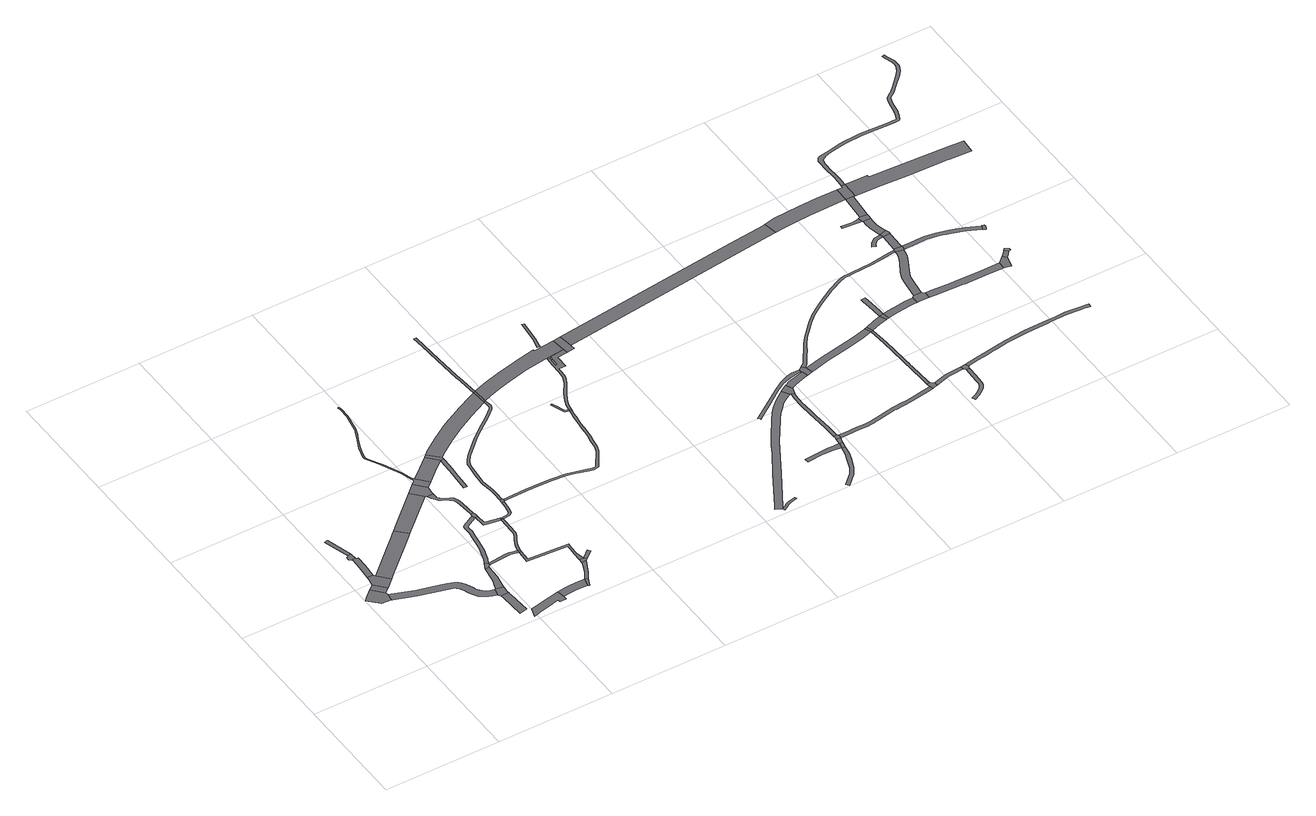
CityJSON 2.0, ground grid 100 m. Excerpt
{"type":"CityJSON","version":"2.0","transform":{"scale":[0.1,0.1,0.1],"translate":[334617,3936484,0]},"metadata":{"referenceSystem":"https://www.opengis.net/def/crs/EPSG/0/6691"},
"CityObjects":{
"road1":{"type":"Road","geometry":[{"type":"MultiSurface","lod":"1","boundaries":[[[0,1,2,3,4,5,6]]]}]},
"road2":{"type":"Road","attributes":{"function":"2","RoadStructureAttribute.sectionType":"1"},"geometry":[{"type":"MultiSurface","lod":"1","boundaries":[[[2,7,8,9,3]]]}]},
"road3":{"type":"Road","geometry":[{"type":"MultiSurface","lod":"1","boundaries":[[[10,11,12,13,14,8,7,15,16]]]}]},
"road4":{"type":"Road","attributes":{"RoadStructureAttribute.sectionType":"1"},"geometry":[{"type":"MultiSurface","lod":"1","boundaries":[[[17,18,19,12,11,20,21,22,23,24,25]]]}]},
"road5":{"type":"Road","geometry":[{"type":"MultiSurface","lod":"1","boundaries":[[[24,26,27,28,29,30,31,25]]]}]},
"road6":{"type":"Road","attributes":{"RoadStructureAttribute.sectionType":"1"},"geometry":[{"type":"MultiSurface","lod":"1","boundaries":[[[32,33,34,35,28,27]]]}]},
"road7":{"type":"Road","attributes":{"RoadStructureAttribute.sectionType":"1"},"geometry":[{"type":"MultiSurface","lod":"1","boundaries":[[[36,37,38,39,40,41,42,43,44,45,46,47,48,49,50,51,52,53,54,55,56,57,58,59,60,61,62,63,64,65,66,67,68,69,70,71,1,0]]]}]},
"road8":{"type":"Road","attributes":{"function":"2","RoadStructureAttribute.sectionType":"1"},"geometry":[{"type":"MultiSurface","lod":"1","boundaries":[[[15,72,73,74,75,76,77,78,79,16]]]}]},
"road9":{"type":"Road","attributes":{"RoadStructureAttribute.sectionType":"1"},"geometry":[{"type":"MultiSurface","lod":"1","boundaries":[[[80,81,82,83,84,85,86,87]]]}]},
"road10":{"type":"Road","geometry":[{"type":"MultiSurface","lod":"1","boundaries":[[[88,89,90,91,54,53,92,80,87]]]}]},
"road11":{"type":"Road","attributes":{"RoadStructureAttribute.sectionType":"1"},"geometry":[{"type":"MultiSurface","lod":"1","boundaries":[[[93,94,95,96,97,98,99,100,91,90]]]}]},
"road12":{"type":"Road","attributes":{"function":"2","RoadStructureAttribute.sectionType":"1"},"geometry":[{"type":"MultiSurface","lod":"1","boundaries":[[[101,102,103,104,105,106,107,108,109,110,111,112,113,114,115,116]]]}]},
"road13":{"type":"Road","geometry":[{"type":"MultiSurface","lod":"1","boundaries":[[[117,118,119,97,96,120,121,122]]]}]},
"road14":{"type":"Road","attributes":{"function":"2","RoadStructureAttribute.sectionType":"7"},"geometry":[{"type":"MultiSurface","lod":"1","boundaries":[[[123,124,125,126,76,75]]]}]},
"road15":{"type":"Road","attributes":{"RoadStructureAttribute.sectionType":"1"},"geometry":[{"type":"MultiSurface","lod":"1","boundaries":[[[121,127,128,129,130,131,132,133,134,135,122]]]}]},
"road16":{"type":"Road","attributes":{"function":"2","RoadStructureAttribute.sectionType":"1"},"geometry":[{"type":"MultiSurface","lod":"1","boundaries":[[[136,137,138,139,140,141,142,143,144,102,101]]]}]},
"road17":{"type":"Road","attributes":{"RoadStructureAttribute.sectionType":"1"},"geometry":[{"type":"MultiSurface","lod":"1","boundaries":[[[145,146,147,148,149,150,151,152,153,154,155,156,157,158,159,160,161,162,163,164,165,117,122,166,167,168,169,170,171,172,173,174,175,176,177,151,178,179,180,181,182,183]]]}]},
"road18":{"type":"Road","geometry":[{"type":"MultiSurface","lod":"1","boundaries":[[[184,132,131,185]]]}]},
"road19":{"type":"Road","geometry":[{"type":"MultiSurface","lod":"1","boundaries":[[[186,187,188,189,190,125,124,191,192]]]}]},
"road20":{"type":"Road","attributes":{"RoadStructureAttribute.sectionType":"1"},"geometry":[{"type":"MultiSurface","lod":"1","boundaries":[[[191,193,194,195,196,197,198,199,200,201,202,203,204,205,206,207,208,209,210,211,212,192]]]}]},
"road21":{"type":"Road","geometry":[{"type":"MultiSurface","lod":"1","boundaries":[[[140,139,213,214,215]]]}]},
"road22":{"type":"Road","geometry":[{"type":"MultiSurface","lod":"1","boundaries":[[[202,216,217,152,151,150,218,203]]]}]},
"road23":{"type":"Road","attributes":{"RoadStructureAttribute.sectionType":"1"},"geometry":[{"type":"MultiSurface","lod":"1","boundaries":[[[219,220,221,222,223,224,225,226,227,228,132,184,229,230,231,232,233,234,235,236,237,238,239,183]]]}]},
"road24":{"type":"Road","geometry":[{"type":"MultiSurface","lod":"1","boundaries":[[[240,241,242,243,244,245,246,188,187,247,248]]]}]},
"road25":{"type":"Road","attributes":{"RoadStructureAttribute.sectionType":"1"},"geometry":[{"type":"MultiSurface","lod":"1","boundaries":[[[131,249,250,251,252,253,254,255,256,257,258,259,185]]]}]},
"road26":{"type":"Road","attributes":{"RoadStructureAttribute.sectionType":"1"},"geometry":[{"type":"MultiSurface","lod":"1","boundaries":[[[242,260,261,262,263,264,265,266,267,268,269,270,271,272,273,274,275,276,277,278,279,280,281,282,283,284,285,286,287,288,289,290,291,292,293,243]]]}]},
"road27":{"type":"Road","attributes":{"RoadStructureAttribute.sectionType":"1"},"geometry":[{"type":"MultiSurface","lod":"1","boundaries":[[[214,294,295,296,297,298,299,215]]]}]},
"road28":{"type":"Road","geometry":[{"type":"MultiSurface","lod":"1","boundaries":[[[239,300,301,145,183]]]}]},
"road29":{"type":"Road","attributes":{"RoadStructureAttribute.sectionType":"1"},"geometry":[{"type":"MultiSurface","lod":"1","boundaries":[[[302,303,304,240,248,305,306,307,308,309,310,311,312,313,314,315,316,317,318,307]]]}]},
"road30":{"type":"Road","geometry":[{"type":"MultiSurface","lod":"1","boundaries":[[[253,297,296,319,254]]]}]},
"road31":{"type":"Road","attributes":{"RoadStructureAttribute.sectionType":"1"},"geometry":[{"type":"MultiSurface","lod":"1","boundaries":[[[320,321,322,323,324,325,326,300,239,327,328,329,330,331,332,333,334,335]]]}]},
"road32":{"type":"Road","geometry":[{"type":"MultiSurface","lod":"1","boundaries":[[[319,336,337,254]]]}]},
"road33":{"type":"Road","geometry":[{"type":"MultiSurface","lod":"1","boundaries":[[[334,338,339,340,341,342,343,335]]]}]},
"road34":{"type":"Road","geometry":[{"type":"MultiSurface","lod":"1","boundaries":[[[318,344,345,302,307]]]}]},
"road35":{"type":"Road","attributes":{"RoadStructureAttribute.sectionType":"1"},"geometry":[{"type":"MultiSurface","lod":"1","boundaries":[[[346,347,348,349,350,351,352,353,354,355,356,357,358,359,360,361,362,363,364,343,342,365,366,367,368,369,370,371,372,373,374,375,376,377,378,379,380,381,382,383,384,385]]]}]},
"road36":{"type":"Road","attributes":{"function":"2","RoadStructureAttribute.sectionType":"1"},"geometry":[{"type":"MultiSurface","lod":"1","boundaries":[[[386,387,388,389,390,391,392,345,344,393,394,395,396,397,385]]]}]},
"road37":{"type":"Road","attributes":{"RoadStructureAttribute.sectionType":"1"},"geometry":[{"type":"MultiSurface","lod":"1","boundaries":[[[339,398,399,400,401,402,403,404,405,406,407,408,409,410,411,412,413,414,415,416,417,418,419,420,421,422,423,424,425,426,427,428,429,430,431,432,433,434,435,436,437,438,340]]]}]},
"road38":{"type":"Road","geometry":[{"type":"MultiSurface","lod":"1","boundaries":[[[384,439,386,385]]]}]},
"road39":{"type":"Road","attributes":{"RoadStructureAttribute.sectionType":"1"},"geometry":[{"type":"MultiSurface","lod":"1","boundaries":[[[440,441,442,443,444,445,446,447,448,449,386,439]]]}]},
"road40":{"type":"Road","geometry":[{"type":"MultiSurface","lod":"1","boundaries":[[[450,451,452,453,454,455,456,457,458,459,460,419]]]}]},
"road41":{"type":"Road","geometry":[{"type":"MultiSurface","lod":"1","boundaries":[[[419,418,461,450]]]}]},
"road42":{"type":"Road","attributes":{"function":"2","RoadStructureAttribute.sectionType":"1"},"geometry":[{"type":"MultiSurface","lod":"1","boundaries":[[[384,462,463,464,465,466,467,468,469,470,471,472,473,474,475,476,477,478,479,439]]]}]},
"road43":{"type":"Road","geometry":[{"type":"MultiSurface","lod":"1","boundaries":[[[461,480,481,482,483,484,485,486,487,488,489,490,491,492,493,494,495,496,497,498,499,500,501,502,503,504,505,506,450]]]}]},
"road44":{"type":"Road","attributes":{"RoadStructureAttribute.sectionType":"1"},"geometry":[{"type":"MultiSurface","lod":"1","boundaries":[[[507,508,509,510,511,512,513,514,515,516]]]}]},
"road45":{"type":"Road","attributes":{"RoadStructureAttribute.sectionType":"1"},"geometry":[{"type":"MultiSurface","lod":"1","boundaries":[[[517,518,519,520,521,522,523]]]}]},
"road46":{"type":"Road","geometry":[{"type":"MultiSurface","lod":"1","boundaries":[[[490,524,525,526,471,470,491]]]}]},
"road47":{"type":"Road","attributes":{"function":"2","RoadStructureAttribute.sectionType":"1"},"geometry":[{"type":"MultiSurface","lod":"1","boundaries":[[[515,527,528,529,530,531,532,533,534,535,536,537,538,539,540,541,542,543,544,545,546,547,548,549,550,551,552,553,554]]]}]},
"road48":{"type":"Road","attributes":{"RoadStructureAttribute.sectionType":"1"},"geometry":[{"type":"MultiSurface","lod":"1","boundaries":[[[555,556,557,558,559,560,561,562,563,564,565,566]]]}]},
"road49":{"type":"Road","attributes":{"RoadStructureAttribute.sectionType":"1"},"geometry":[{"type":"MultiSurface","lod":"1","boundaries":[[[567,568,569,570,571,572,573,574,575,566]]]}]},
"road50":{"type":"Road","geometry":[{"type":"MultiSurface","lod":"1","boundaries":[[[565,576,567,566]]]}]},
"road51":{"type":"Road","attributes":{"RoadStructureAttribute.sectionType":"1"},"geometry":[{"type":"MultiSurface","lod":"1","boundaries":[[[576,577,578,579,580,567]]]}]},
"road52":{"type":"Road","geometry":[{"type":"MultiSurface","lod":"1","boundaries":[[[581,582,583,584,585,586,579,578,587,588]]]}]},
"road53":{"type":"Road","attributes":{"RoadStructureAttribute.sectionType":"1"},"geometry":[{"type":"MultiSurface","lod":"1","boundaries":[[[589,590,591,592,593,594,595,596,597,598,599,600,601,602,603,604,605,606,584,583]]]}]},
"road54":{"type":"Road","attributes":{"RoadStructureAttribute.sectionType":"1"},"geometry":[{"type":"MultiSurface","lod":"1","boundaries":[[[607,608,609,610,611,612,613,614,615,616,617,618,619,620,621,622,623,624]]]}]},
"road55":{"type":"Road","geometry":[{"type":"MultiSurface","lod":"1","boundaries":[[[625,540,539,626,599,598,627,628]]]}]},
"road56":{"type":"Road","attributes":{"function":"2","RoadStructureAttribute.sectionType":"1"},"geometry":[{"type":"MultiSurface","lod":"1","boundaries":[[[629,630,631,628,627,632,633,634,635]]]}]},
"road57":{"type":"Road","geometry":[{"type":"MultiSurface","lod":"1","boundaries":[[[636,637,638,639,640,624,623,629,635]]]}]},
"road58":{"type":"Road","attributes":{"RoadStructureAttribute.sectionType":"1"},"geometry":[{"type":"MultiSurface","lod":"1","boundaries":[[[587,641,642,643,644,645,646,647,648,649,650,651,652,653,654,655,656,657,658,659,660,661,662,588]]]}]},
"road59":{"type":"Road","attributes":{"function":"2"},"geometry":[{"type":"MultiSurface","lod":"1","boundaries":[[[663,664,665,526,525,666,667,668]]]}]},
"road60":{"type":"Road","attributes":{"RoadStructureAttribute.sectionType":"1"},"geometry":[{"type":"MultiSurface","lod":"1","boundaries":[[[636,669,670,671,672,673,674,675,676,677,678,679,680,681,682,683,684,685,686,687,688,689,690,691,692,676,693,694,695,696,697,698,699,637]]]}]},
"road61":{"type":"Road","geometry":[{"type":"MultiSurface","lod":"1","boundaries":[[[651,700,701,702,685,684,652]]]}]},
"road62":{"type":"Road","geometry":[{"type":"MultiSurface","lod":"1","boundaries":[[[692,703,704,693,676]]]}]},
"road63":{"type":"Road","attributes":{"RoadStructureAttribute.sectionType":"1"},"geometry":[{"type":"MultiSurface","lod":"1","boundaries":[[[705,706,707,702,701,708,709,710,711,712]]]}]},
"road64":{"type":"Road","attributes":{"RoadStructureAttribute.sectionType":"1"},"geometry":[{"type":"MultiSurface","lod":"1","boundaries":[[[713,714,715,716,717,718,719,720,721,722,723,724,725,726,727,728,729,730,731,732]]]}]},
"road65":{"type":"Road","attributes":{"function":"2","RoadStructureAttribute.sectionType":"1"},"geometry":[{"type":"MultiSurface","lod":"1","boundaries":[[[733,704,703,734,735,736]]]}]},
"road66":{"type":"Road","attributes":{"RoadStructureAttribute.sectionType":"1"},"geometry":[{"type":"MultiSurface","lod":"1","boundaries":[[[737,738,739,740,741,742,743,744,745,746,747,748,749,750,751,752,753,754,755,756,757,758,759,760,761,762,763,764,765,766,767,768,769,770,771,638,637,772,773,774,775,776,777,778,779,780,781,782,783,784,785,786,787,788,789,790,791,792,793,794,795,796,746,797,798,799,800,801,802,803,804]]]}]},
"road67":{"type":"Road","geometry":[{"type":"MultiSurface","lod":"1","boundaries":[[[711,732,731,805,806,807,712]]]}]},
"road68":{"type":"Road","geometry":[{"type":"MultiSurface","lod":"1","boundaries":[[[808,736,735,809]]]}]},
"road69":{"type":"Road","attributes":{"RoadStructureAttribute.sectionType":"1"},"geometry":[{"type":"MultiSurface","lod":"1","boundaries":[[[810,811,812,813,814,815,736,808]]]}]},
"road70":{"type":"Road","attributes":{"function":"2","RoadStructureAttribute.sectionType":"1"},"geometry":[{"type":"MultiSurface","lod":"1","boundaries":[[[816,817,818,819,820,821,822,823,824,825,826,827,808,809]]]}]},
"road71":{"type":"Road","geometry":[{"type":"MultiSurface","lod":"1","boundaries":[[[821,820,828,829,830,737,804]]]}]},
"road72":{"type":"Road","attributes":{"function":"2","RoadStructureAttribute.sectionType":"1"},"geometry":[{"type":"MultiSurface","lod":"1","boundaries":[[[831,832,833,834,835,663,668,836,837,838,839,840,841,842,843,840]]]}]},
"road73":{"type":"Road","attributes":{"RoadStructureAttribute.sectionType":"1"},"geometry":[{"type":"MultiSurface","lod":"1","boundaries":[[[844,845,846,847,848,849,850,851,852,853,807,806,854,855,856,857,858,859,860,861,862,863,864,865,866,867,868,869]]]}]},
"road74":{"type":"Road","attributes":{"RoadStructureAttribute.sectionType":"1"},"geometry":[{"type":"MultiSurface","lod":"1","boundaries":[[[870,871,872,873,874,875,876,877,878,879,880,881,882,883,884,885,886,887,870,888,889,890,891,892,893]]]}]},
"road75":{"type":"Road","geometry":[{"type":"MultiSurface","lod":"1","boundaries":[[[894,895,896,897,898,899,900]]]}]},
"road76":{"type":"Road","geometry":[{"type":"MultiSurface","lod":"1","boundaries":[[[901,890,889,902,747,746,745,903,904,905]]]}]},
"road77":{"type":"Road","attributes":{"function":"2","RoadStructureAttribute.sectionType":"1"},"geometry":[{"type":"MultiSurface","lod":"1","boundaries":[[[906,907,908,909,910,911,912,913,914,915,916,917,830,829]]]}]},
"road78":{"type":"Road","geometry":[{"type":"MultiSurface","lod":"1","boundaries":[[[918,919,871,870,893]]]}]},
"road79":{"type":"Road","attributes":{"RoadStructureAttribute.sectionType":"1"},"geometry":[{"type":"MultiSurface","lod":"1","boundaries":[[[920,921,922,923,871,919,924,925,926,927]]]}]},
"road80":{"type":"Road","geometry":[{"type":"MultiSurface","lod":"1","boundaries":[[[928,842,841,929,930,900,899,931,920,927]]]}]},
"road81":{"type":"Road","geometry":[{"type":"MultiSurface","lod":"1","boundaries":[[[843,932,933,934,935,936,831,840]]]}]},
"road82":{"type":"Road","attributes":{"RoadStructureAttribute.sectionType":"1"},"geometry":[{"type":"MultiSurface","lod":"1","boundaries":[[[904,937,938,939,940,941,942,943,944,945,946,947,948,949,950,951,952,953,954,955,905]]]}]},
"road83":{"type":"Road","geometry":[{"type":"MultiSurface","lod":"1","boundaries":[[[956,957,912,911,958,959,960,961]]]}]},
"road84":{"type":"Road","attributes":{"RoadStructureAttribute.sectionType":"1"},"geometry":[{"type":"MultiSurface","lod":"1","boundaries":[[[962,963,964,965,966,961,960]]]}]},
"road85":{"type":"Road","geometry":[{"type":"MultiSurface","lod":"1","boundaries":[[[967,968,964,963,969,970]]]}]},
"road86":{"type":"Road","geometry":[{"type":"MultiSurface","lod":"1","boundaries":[[[971,972,973,974,975,976,947,946,977,978]]]}]},
"road87":{"type":"Road","attributes":{"function":"2","RoadStructureAttribute.sectionType":"1"},"geometry":[{"type":"MultiSurface","lod":"1","boundaries":[[[932,979,980,981,982,983,984,985,986,987,988,989,990,991,992,993,933]]]}]},
"road88":{"type":"Road","attributes":{"RoadStructureAttribute.sectionType":"1"},"geometry":[{"type":"MultiSurface","lod":"1","boundaries":[[[994,995,996,997,998,999,1000,1001,1002,1003,1004,1005,1006,1007,1008,1009,1010,1011,1012,1013,1014,1015,1016,1017,1018,1019,1020,1021,1022,1023,1024,1025,1026,1027,1028,1029,1030,1031,1032,1033,1034,1035,1036,1037,1038,1039,1040,1041,1042,1043,1044,1045,1046,1047,1048,1049,1050,1051,1052,1053,1054,1055,1056,1057,1058,1059,1060,1061,1062,1063,1064,1065,1066,1067,1068,1069,1070,1071,1072,1073,1074,1075,1076,934,933]]]}]}
},
"vertices":[
[172,764,0],[183,829,0],[179,852,0],[96,943,0],[24,878,0],[5,861,0],[89,769,0],
[224,893,0],[141,984,0],[139,982,0],
[206,1065,0],[204,1071,0],[154,1075,0],[152,1050,0],[151,1041,0],[300,962,0],[216,1053,0],
[167,1291,0],[167,1289,0],[164,1199,0],[204,1074,0],[214,1196,0],[216,1292,0],[197,1293,0],[196,1302,0],[166,1301,0],
[193,1355,0],[191,1360,0],[163,1352,0],[153,1343,0],[147,1344,0],[143,1314,0],
[126,1580,0],[125,1583,0],[97,1575,0],[97,1573,0],
[181,761,0],[318,714,0],[361,699,0],[470,669,0],[645,620,0],[654,613,0],[664,602,0],[676,584,0],[688,564,0],[702,523,0],[710,499,0],[723,480,0],[746,449,0],[760,435,0],[778,423,0],[806,407,0],[837,396,0],[872,385,0],[888,450,0],[856,458,0],[833,466,0],[812,478,0],[801,485,0],[796,491,0],[776,517,0],[769,527,0],[764,544,0],[747,593,0],[731,619,0],[715,643,0],[698,661,0],[674,679,0],[626,693,0],[607,697,0],[515,723,0],[380,761,0],
[337,996,0],[557,1197,0],[661,1293,0],[685,1315,0],[598,1403,0],[571,1379,0],[544,1354,0],[471,1288,0],
[888,361,0],[893,335,0],[893,333,0],[905,121,0],[971,135,0],[955,338,0],[955,345,0],[954,364,0],
[954,382,0],[954,404,0],[959,438,0],[893,449,0],[880,374,0],
[965,475,0],[975,531,0],[980,560,0],[984,676,0],[948,680,0],[931,559,0],[925,533,0],[917,509,0],
[1279,105,0],[1267,173,0],[1231,167,0],[1208,162,0],[1156,151,0],[1073,133,0],[1007,119,0],[1000,116,0],[977,35,0],[1019,48,0],[1026,50,0],[1170,84,0],[1222,95,0],[1224,75,0],[1231,71,0],[1280,74,0],
[977,736,0],[962,708,0],[960,702,0],[990,695,0],[1006,697,0],[1003,722,0],
[986,1588,0],[1004,1605,0],[921,1697,0],[632,1435,0],
[1020,699,0],[1159,714,0],[1196,712,0],[1211,710,0],[1262,701,0],[1264,726,0],[1208,736,0],[1199,737,0],[1159,740,0],
[1342,114,0],[1395,118,0],[1461,117,0],[1494,113,0],[1513,184,0],[1506,186,0],[1464,188,0],[1393,189,0],[1336,185,0],
[1348,1098,0],[1247,1117,0],[1232,1120,0],[1226,1124,0],[1222,1131,0],[1217,1206,0],[1193,1204,0],[1179,1229,0],[1168,1224,0],[1077,1174,0],[1069,1164,0],[1063,1152,0],[1062,1131,0],[1064,1085,0],[1062,1065,0],[1056,1036,0],[1044,963,0],[1036,917,0],[1026,869,0],[996,773,0],[983,747,0],[1024,762,0],[1055,861,0],[1066,911,0],[1073,956,0],[1085,1031,0],[1092,1061,0],[1094,1084,0],[1092,1131,0],[1092,1144,0],[1094,1147,0],[1097,1151,0],[1184,1198,0],[1199,1108,0],[1201,1104,0],[1207,1099,0],[1240,1093,0],[1336,1077,0],[1342,1076,0],
[1283,721,0],[1282,700,0],
[1071,1621,0],[1078,1674,0],[995,1765,0],[985,1756,0],[943,1717,0],[1015,1596,0],[1071,1597,0],
[1033,1560,0],[1051,1531,0],[1066,1512,0],[1085,1499,0],[1121,1480,0],[1139,1468,0],[1154,1458,0],[1168,1431,0],[1176,1389,0],[1186,1254,0],[1211,1255,0],[1200,1393,0],[1192,1439,0],[1175,1472,0],[1162,1486,0],[1156,1489,0],[1098,1520,0],[1083,1531,0],[1073,1547,0],[1072,1577,0],
[1510,106,0],[1540,176,0],[1517,190,0],
[1185,1238,0],[1184,1233,0],[1215,1237,0],
[1341,945,0],[1340,939,0],[1339,906,0],[1339,903,0],[1337,895,0],[1323,865,0],[1307,838,0],[1290,807,0],[1278,782,0],[1268,741,0],[1287,736,0],[1297,775,0],[1308,798,0],[1324,828,0],[1341,856,0],[1356,888,0],[1358,897,0],[1359,902,0],[1360,940,0],[1361,945,0],[1362,1076,0],
[1045,1810,0],[1041,1811,0],[1039,1813,0],[1027,1810,0],[1028,1807,0],[1026,1796,0],[1024,1792,0],[1106,1698,0],[1127,1716,0],
[1256,582,0],[1604,561,0],[1602,526,0],[1599,462,0],[1597,391,0],[1635,390,0],[1619,464,0],[1619,465,0],[1622,533,0],[1625,579,0],[1277,601,0],
[1023,1852,0],[1002,1918,0],[929,2074,0],[904,2120,0],[865,2191,0],[859,2207,0],[860,2225,0],[869,2263,0],[887,2323,0],[923,2404,0],[947,2451,0],[960,2482,0],[967,2501,0],[972,2519,0],[1000,2672,0],[999,2763,0],[992,2788,0],[983,2785,0],[989,2762,0],[990,2673,0],[962,2520,0],[958,2505,0],[953,2492,0],[938,2455,0],[914,2408,0],[877,2326,0],[859,2266,0],[850,2227,0],[848,2205,0],[856,2187,0],[896,2115,0],[920,2070,0],[993,1915,0],[1013,1848,0],
[1578,238,0],[1588,259,0],[1634,354,0],[1596,355,0],[1596,337,0],[1554,250,0],
[1359,1096,0],[1356,1096,0],
[1235,1973,0],[1227,1967,0],[1138,1891,0],[1219,1796,0],[1295,1861,0],[1316,1878,0],[1316,1868,0],[1316,1866,0],[1312,1750,0],[1308,1672,0],[1301,1529,0],[1331,1528,0],[1340,1710,0],[1342,1749,0],[1346,1868,0],[1346,1873,0],[1346,1879,0],
[1652,369,0],
[1449,1223,0],[1445,1183,0],[1442,1156,0],[1435,1123,0],[1431,1114,0],[1426,1109,0],[1419,1105,0],[1426,1086,0],[1438,1093,0],[1448,1102,0],[1454,1117,0],[1462,1152,0],[1468,1206,0],[1469,1221,0],[1470,1236,0],[1450,1238,0],
[1724,428,0],[1707,449,0],
[1472,1241,0],[1478,1243,0],[1481,1263,0],[1475,1264,0],[1473,1269,0],[1453,1270,0],
[1345,1903,0],[1257,1992,0],
[1944,2228,0],[1945,2197,0],[1940,2183,0],[1932,2168,0],[1864,2109,0],[1745,2020,0],[1659,1951,0],[1593,1888,0],[1562,1857,0],[1513,1810,0],[1482,1771,0],[1462,1733,0],[1457,1697,0],[1446,1608,0],[1439,1508,0],[1440,1484,0],[1453,1389,0],[1455,1339,0],[1453,1279,0],[1473,1278,0],[1475,1339,0],[1473,1391,0],[1460,1486,0],[1459,1508,0],[1466,1606,0],[1477,1694,0],[1481,1727,0],[1499,1760,0],[1528,1796,0],[1574,1842,0],[1616,1882,0],[1672,1936,0],[1757,2004,0],[1877,2093,0],[1947,2155,0],[1959,2175,0],[1965,2195,0],[1964,2230,0],[1956,2259,0],[1938,2250,0],
[1930,2384,0],[1900,2371,0],[1736,2292,0],[1717,2283,0],[1566,2203,0],[1425,2117,0],[1290,2021,0],[1367,1922,0],[1494,2012,0],[1611,2084,0],[1627,2094,0],[1773,2171,0],
[1507,1244,0],[1679,1249,0],[1805,1245,0],[1903,1240,0],[2023,1230,0],[2071,1222,0],[2191,1187,0],[2227,1179,0],[2257,1180,0],[2274,1184,0],[2282,1197,0],[2371,1335,0],[2387,1384,0],[2399,1454,0],[2409,1507,0],[2414,1535,0],[2420,1615,0],[2424,1666,0],[2435,1750,0],[2440,1790,0],[2447,1824,0],[2427,1828,0],[2421,1793,0],[2415,1751,0],[2405,1669,0],[2400,1617,0],[2394,1537,0],[2391,1520,0],[2379,1458,0],[2368,1389,0],[2352,1343,0],[2262,1203,0],[2252,1200,0],[2229,1199,0],[2196,1207,0],[2076,1241,0],[2025,1250,0],[1904,1260,0],[1805,1265,0],[1679,1269,0],[1528,1264,0],
[1949,2393,0],
[1931,2585,0],[1929,2615,0],[1914,2841,0],[1903,3027,0],[1898,3133,0],[1878,3132,0],[1883,3026,0],[1894,2840,0],[1911,2585,0],[1911,2584,0],
[2430,1843,0],[2401,1850,0],[2399,1853,0],[2390,1877,0],[2380,1914,0],[2357,1966,0],[2344,1960,0],[2366,1909,0],[2375,1872,0],[2386,1846,0],[2392,1837,0],
[2450,1839,0],
[2019,2287,0],[2110,2316,0],[2228,2347,0],[2294,2363,0],[2310,2367,0],[2343,2374,0],[2401,2388,0],[2576,2411,0],[2756,2434,0],[2743,2555,0],[2565,2536,0],[2562,2547,0],[2378,2511,0],[2355,2505,0],[2281,2488,0],[2198,2468,0],[2075,2436,0],[1974,2404,0],
[2459,1888,0],[2477,1939,0],[2516,2011,0],[2578,2104,0],[2603,2162,0],[2607,2181,0],[2610,2236,0],[2611,2269,0],[2671,2269,0],[2674,2379,0],[2761,2389,0],[2756,2429,0],[2630,2413,0],[2627,2314,0],[2612,2314,0],[2612,2328,0],[2617,2398,0],[2617,2407,0],[2597,2408,0],[2592,2329,0],[2590,2237,0],[2587,2184,0],[2584,2168,0],[2560,2114,0],[2499,2021,0],[2459,1948,0],[2439,1893,0],
[3215,47,0],[3243,65,0],[3273,78,0],[3333,95,0],[3327,114,0],[3266,97,0],[3233,83,0],[3210,68,0],[3182,50,0],[3193,33,0],
[2646,2650,0],[2663,2830,0],[2643,2832,0],[2626,2653,0],[2606,2557,0],[2626,2553,0],[2628,2565,0],
[2830,2397,0],[2826,2443,0],[2811,2562,0],
[3199,76,0],[3381,387,0],[3570,707,0],[3623,785,0],[3705,907,0],[3742,956,0],[3755,970,0],[3776,994,0],[3812,1031,0],[3839,1054,0],[3872,1077,0],[3901,1093,0],[3917,1100,0],[3877,1163,0],[3858,1151,0],[3799,1106,0],[3768,1078,0],[3728,1038,0],[3692,997,0],[3677,977,0],[3653,947,0],[3538,771,0],[3517,739,0],[3494,699,0],[3449,619,0],[3330,424,0],[3153,118,0],[3131,80,0],
[3905,319,0],[3882,251,0],[3851,167,0],[3814,113,0],[3726,28,0],[3746,5,0],[3837,94,0],[3877,153,0],[3911,240,0],[3934,311,0],[3949,385,0],[3919,391,0],
[3929,441,0],[3861,442,0],[3833,442,0],[3760,439,0],[3620,426,0],[3623,391,0],[3762,404,0],[3786,403,0],[3861,400,0],
[3959,435,0],
[3963,457,0],[3973,485,0],[3936,489,0],[3933,461,0],
[3971,524,0],[3969,528,0],[3966,532,0],[3940,530,0],[3940,523,0],[3939,513,0],[3975,487,0],[3978,521,0],
[3966,551,0],[3962,637,0],[3955,751,0],[3952,786,0],[3949,837,0],[3943,950,0],[3943,952,0],[3941,1037,0],[3947,1081,0],[3950,1090,0],[3924,1098,0],[3922,1087,0],[3915,1039,0],[3917,954,0],[3917,949,0],[3923,833,0],[3926,784,0],[3937,636,0],
[4097,1295,0],[4052,1295,0],[4005,1284,0],[3928,1251,0],[3843,1197,0],[3699,1095,0],[3569,1004,0],[3581,986,0],[3583,983,0],[3586,986,0],[3712,1074,0],[3856,1177,0],[3940,1229,0],[4016,1251,0],[4057,1262,0],[4095,1270,0],[4115,1268,0],[4118,1293,0],
[3930,1197,0],[3922,1100,0],[3969,1146,0],[3942,1202,0],
[4127,1262,0],[4087,1253,0],[3988,1224,0],[3991,1160,0],[4015,1171,0],[4109,1201,0],[4141,1210,0],
[4189,1222,0],[4173,1284,0],[4151,1316,0],[4135,1305,0],[4122,1292,0],
[4034,486,0],[4144,490,0],[4214,488,0],[4265,492,0],[4369,512,0],[4490,532,0],[4496,533,0],[4568,540,0],[4627,544,0],[4820,574,0],[4851,583,0],[4840,615,0],[4812,608,0],[4623,578,0],[4565,574,0],[4491,567,0],[4482,566,0],[4363,546,0],[4260,526,0],[4213,522,0],[4144,525,0],[4034,520,0],
[4775,2802,0],[4760,2798,0],[4440,2759,0],[4479,2643,0],[4774,2679,0],[4793,2681,0],
[4220,1231,0],[4357,1266,0],[4448,1285,0],[4600,1310,0],[4614,1314,0],[4709,1335,0],[4791,1359,0],[4797,1361,0],[4811,1208,0],[4823,971,0],[4827,905,0],[4827,904,0],[4829,890,0],[4830,876,0],[4837,686,0],[4839,650,0],[4864,651,0],[4863,673,0],[4852,874,0],[4850,904,0],[4850,907,0],[4846,974,0],[4834,1209,0],[4820,1363,0],[4776,1417,0],[4772,1415,0],[4695,1393,0],[4651,1384,0],[4588,1369,0],[4437,1344,0],[4344,1325,0],
[4864,586,0],[4898,596,0],[4894,630,0],
[4819,1369,0],[4798,1425,0],
[5053,669,0],[5015,664,0],[4928,639,0],[4972,617,0],[5022,631,0],[5057,636,0],[5158,644,0],[5156,676,0],
[5170,537,0],[5169,517,0],[5168,503,0],[5167,446,0],[5161,430,0],[5145,405,0],[5123,383,0],[5085,358,0],[5041,335,0],[5055,309,0],[5101,332,0],[5142,360,0],[5169,386,0],[5188,416,0],[5197,440,0],[5198,502,0],[5198,503,0],[5200,534,0],[5203,626,0],[5173,628,0],
[4881,1457,0],[4900,1400,0],[4972,1420,0],[4947,1476,0],
[5353,1534,0],[5366,1654,0],[5375,1708,0],[5379,1728,0],[5402,1783,0],[5454,1874,0],[5480,1931,0],[5493,1985,0],[5495,2001,0],[5433,2020,0],[5430,2040,0],[5382,2033,0],[5209,2010,0],[5032,2001,0],[4996,2000,0],[4969,1999,0],[4941,1992,0],[4907,1982,0],[4793,1926,0],[4729,1890,0],[4722,1885,0],[4649,1844,0],[4604,1813,0],[4533,1765,0],[4461,1698,0],[4444,1681,0],[4415,1651,0],[4348,1579,0],[4300,1519,0],[4271,1470,0],[4262,1456,0],[4229,1408,0],[4205,1372,0],[4181,1339,0],[4152,1317,0],[4178,1294,0],[4199,1318,0],[4226,1358,0],[4249,1394,0],[4283,1442,0],[4308,1484,0],[4320,1505,0],[4366,1568,0],[4429,1637,0],[4470,1680,0],[4475,1684,0],[4546,1749,0],[4615,1797,0],[4660,1827,0],[4732,1868,0],[4736,1870,0],[4802,1908,0],[4915,1963,0],[4946,1973,0],[4972,1979,0],[4997,1980,0],[5032,1981,0],[5211,1990,0],[5385,2013,0],[5419,2018,0],[5429,1998,0],[5418,1952,0],[5396,1904,0],[5343,1811,0],[5316,1746,0],[5308,1703,0],[5301,1663,0],[5288,1537,0],
[5204,639,0],[5208,650,0],[5199,679,0],
[4983,1484,0],[4995,1425,0],
[4980,1529,0],[4970,1680,0],[4968,1707,0],[4928,1706,0],[4930,1677,0],[4940,1561,0],
[5059,1438,0],[5092,1441,0],[5199,1453,0],[5237,1456,0],[5267,1457,0],[5265,1517,0],[5234,1516,0],[5194,1513,0],[5094,1502,0],[5066,1499,0],[5050,1497,0],[5027,1493,0],
[5285,1457,0],[5373,1454,0],[5375,1514,0],
[5432,2837,0],[5252,2837,0],[5096,2834,0],[4872,2821,0],[4820,2813,0],[4855,2687,0],[4984,2698,0],[5111,2706,0],[5242,2710,0],[5433,2709,0],[5414,2489,0],[5479,2484,0],[5498,2708,0],
[6338,751,0],[6241,762,0],[6142,770,0],[6039,767,0],[6025,766,0],[5973,767,0],[5782,761,0],[5595,746,0],[5487,730,0],[5302,697,0],[5306,667,0],[5402,684,0],[5465,696,0],[5492,700,0],[5595,716,0],[5598,717,0],[5782,731,0],[5784,731,0],[5973,737,0],[5996,737,0],[6068,740,0],[6141,742,0],[6238,734,0],[6292,728,0],[6311,725,0],[6334,723,0],
[5444,2209,0],[5437,2241,0],[5384,2233,0],[5372,2227,0],[5363,2222,0],[5354,2215,0],[5336,2196,0],[5326,2183,0],[5320,2172,0],[5314,2160,0],[5343,2146,0],[5348,2157,0],[5353,2166,0],[5360,2175,0],[5375,2191,0],[5381,2195,0],[5387,2199,0],[5393,2202,0],[5444,2203,0],[5438,2051,0],[5503,2048,0],[5504,2066,0],[5509,2202,0],[5509,2211,0],
[5362,2470,0],[5341,2467,0],[5238,2476,0],[5237,2452,0],[5382,2440,0],[5404,2440,0],[5394,2478,0],
[5505,2045,0],[5436,2041,0],[5498,2005,0],[5503,2006,0],[5508,2044,0],
[5420,1453,0],[5573,1443,0],[5673,1439,0],[5679,1439,0],[5855,1435,0],[6016,1433,0],[6021,1500,0],[5855,1495,0],[5692,1499,0],[5681,1499,0],[5576,1503,0],[5423,1513,0],
[5508,2233,0],[5499,2261,0],
[5411,2432,0],[5410,2391,0],[5412,2347,0],[5426,2277,0],[5489,2293,0],[5477,2354,0],[5475,2392,0],[5476,2431,0],
[5477,2456,0],[5412,2485,0],[5407,2482,0],[5410,2438,0],
[5513,2708,0],[5518,2857,0],[5487,2858,0],[5487,2837,0],[5464,2837,0],
[5530,2007,0],[5583,2008,0],[5682,2013,0],[5701,2011,0],[5797,1997,0],[5847,1984,0],[5859,1980,0],[5894,1971,0],[6002,1934,0],[6112,1881,0],[6129,1915,0],[6016,1969,0],[5905,2006,0],[5872,2015,0],[5804,2033,0],[5706,2048,0],[5683,2050,0],[5582,2045,0],[5510,2044,0],
[6035,1508,0],[6028,1502,0],[6031,1430,0],[6078,1419,0],[6103,1520,0],[6076,1548,0],
[6129,1544,0],[6153,1574,0],[6122,1599,0],[6116,1591,0],[6100,1571,0],
[6169,1593,0],[6135,1614,0],[6157,1574,0],[6168,1573,0],
[6157,1901,0],[6154,1905,0],[6153,1910,0],[6155,1917,0],[6135,1921,0],[6132,1916,0],[6119,1878,0],[6139,1868,0],
[5699,2699,0],[5709,2699,0],[5996,2685,0],[6264,2675,0],[6308,2673,0],[6322,2672,0],[6515,2663,0],[6524,2788,0],[6457,2793,0],[6433,2795,0],[6330,2802,0],[6002,2815,0],[5710,2829,0],[5711,2850,0],[5584,2854,0],
[5519,2904,0],[5520,2934,0],[5521,2979,0],[5516,3062,0],[5517,3099,0],[5517,3126,0],[5520,3147,0],[5523,3161,0],[5527,3170,0],[5542,3183,0],[5572,3200,0],[5620,3213,0],[5709,3230,0],[5769,3238,0],[5919,3246,0],[6042,3245,0],[6174,3237,0],[6205,3236,0],[6232,3237,0],[6244,3241,0],[6253,3249,0],[6270,3285,0],[6289,3335,0],[6301,3407,0],[6306,3436,0],[6316,3469,0],[6324,3485,0],[6342,3502,0],[6373,3522,0],[6424,3572,0],[6518,3666,0],[6544,3701,0],[6563,3737,0],[6571,3759,0],[6573,3785,0],[6569,3824,0],[6548,3888,0],[6539,3916,0],[6516,3909,0],[6525,3880,0],[6545,3819,0],[6548,3785,0],[6546,3764,0],[6540,3747,0],[6523,3715,0],[6499,3683,0],[6405,3589,0],[6357,3541,0],[6327,3521,0],[6304,3500,0],[6293,3479,0],[6281,3441,0],[6277,3412,0],[6264,3341,0],[6247,3295,0],[6232,3264,0],[6231,3263,0],[6228,3262,0],[6205,3261,0],[6175,3262,0],[6043,3270,0],[5919,3271,0],[5861,3268,0],[5766,3263,0],[5706,3255,0],[5615,3237,0],[5531,3223,0],[5526,3221,0],[5521,3219,0],[5514,3215,0],[5509,3211,0],[5505,3207,0],[5500,3200,0],[5496,3194,0],[5492,3187,0],[5489,3182,0],[5487,3176,0],[5488,3134,0],[5487,3100,0],[5486,3061,0],[5491,2978,0],[5491,2971,0],[5490,2905,0]
]}
